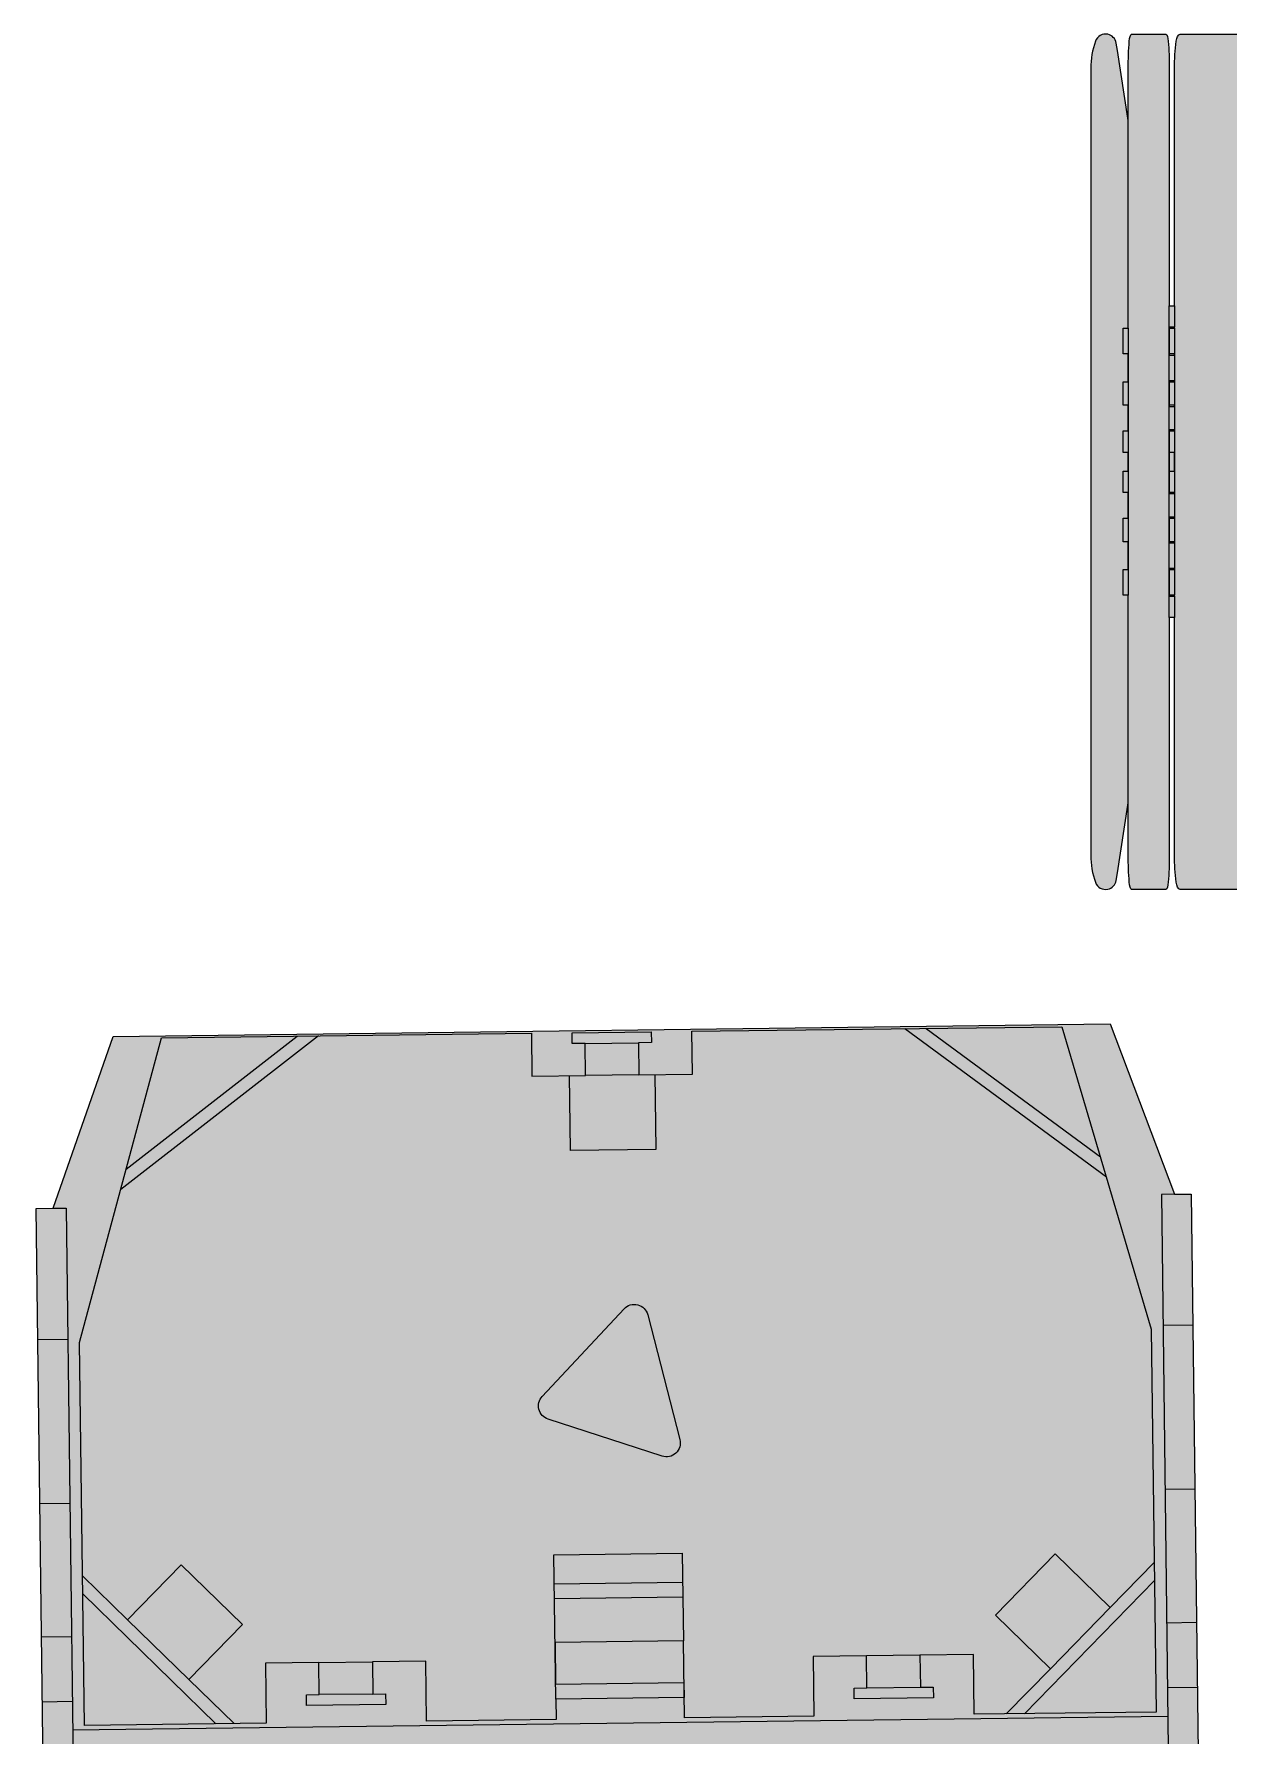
# Model space of a CAD drawing. Header units: millimetres. Extents: x -9999 to 19228, y -21000 to 39185.
# Drawn here: x -8690 to -5897, y -13479 to -9500 of the extents above; entities that cross this region are included whole.
import ezdxf

# ---------------------------------------------------------------- set-up
doc = ezdxf.new("R2010")
doc.units = ezdxf.units.MM
doc.set_wipeout_variables(frame=1)
doc.layers.add('Техника. Кран LR 1800', color=250, linetype='Continuous')
doc.layers.add('Техника. Кран LR 1800 Штриховка', color=7, linetype='Continuous', true_color=0xffd147)

# ---------------------------------------------------------------- blocks, each defined once
blk = doc.blocks.new('LR 1800-1-20241126.205939')
at = {"color": 0, "linetype": 'ByBlock', "lineweight": -2, "transparency": 16777216}
blk.add_wipeout([(-5910.7, 82.5), (-4889.3, 82.5), (-4889.3, -127.5), (-5910.7, -127.5)], dxfattribs=at)
at = {"layer": 'Техника. Кран LR 1800 Штриховка', "transparency": 16777216}
h = blk.add_hatch(color=256, dxfattribs=at)
h.dxf.hatch_style = 1
h.set_gradient(color1=(132, 132, 132), color2=(214, 214, 214), tint=1, name='CYLINDER')
h.paths.add_polyline_path([(-5910.7, -127.5), (-5910.7, 82.5), (-4889.3, 82.5), (-4889.3, -127.5)])
at = {"color": 0, "linetype": 'ByBlock', "lineweight": -2, "transparency": 16777216}
blk.add_lwpolyline([(-5910.7, -127.5), (-5910.7, 82.5), (-4889.3, 82.5), (-4889.3, -127.5)], close=True, dxfattribs=at)
blk = doc.blocks.new('LR 1800-1-20230902.15104')
at = {"color": 0, "linetype": 'ByBlock', "lineweight": -2, "transparency": 16777216, "xscale": -1, "rotation": 180}
blk.add_blockref('LR 1800-1-20241126.205939', (0, 4477.5), dxfattribs=at)
blk = doc.blocks.new('LR 1800-1-20241012.082459')
at = {"color": 0, "linetype": 'ByBlock', "lineweight": -2, "transparency": 16777216}
blk.add_wipeout([(920, -10), (936.1, -9.3), (952.1, -7.2), (967.9, -3.8), (983.3, 0.9), (983.3, 0.9), (983.3, 0.9), (991.1, 5.4), (996.8, 12.2), (999.7, 20.7), (999.5, 29.6), (999.5, 29.6), (999.5, 29.6), (996.9, 36.6), (992.2, 42.6), (986.1, 46.9), (978.9, 49.2), (978.9, 49.2), (961.4, 52), (364.5, 143.9), (364.5, 147), (45, 147), (29, 217), (-29, 217), (-45, 147), (-364.5, 147), (-364.5, 143.9), (-961.4, 52), (-978.9, 49.2), (-978.9, 49.2), (-986.1, 46.9), (-992.2, 42.6), (-996.9, 36.6), (-999.5, 29.6), (-999.5, 29.6), (-999.5, 29.6), (-999.7, 20.7), (-996.8, 12.2), (-991.1, 5.4), (-983.3, 0.9), (-983.3, 0.9), (-983.3, 0.9), (-967.9, -3.8), (-952.1, -7.2), (-936.1, -9.3), (-920, -10), (-920, -10)], dxfattribs=at)
at = {"layer": 'Техника. Кран LR 1800 Штриховка', "true_color": 0xd6d6d6, "transparency": 16777216}
h = blk.add_hatch(color=254, dxfattribs=at)
h.dxf.hatch_style = 1
edge = h.paths.add_edge_path()
edge.add_arc((919.8, 180), 190, 270.0541, 289.5296)
edge.add_arc((975, 24.5), 25, 289.4786, 371.7502)
edge.add_arc((975, 24.5), 25, 11.7502, 80.9997)
edge.add_line((978.9, 49.2), (961.4, 52))
edge.add_line((961.4, 52), (364.5, 143.9))
edge.add_line((364.5, 143.9), (364.5, 147))
edge.add_line((364.5, 147), (45, 147))
edge.add_line((45, 147), (29, 217))
edge.add_line((29, 217), (-29, 217))
edge.add_line((-29, 217), (-45, 147))
edge.add_line((-45, 147), (-364.5, 147))
edge.add_line((-364.5, 147), (-364.5, 143.9))
edge.add_line((-364.5, 143.9), (-961.4, 52))
edge.add_line((-961.4, 52), (-978.9, 49.2))
edge.add_arc((-975, 24.5), 25, 99.0003, 168.2498)
edge.add_arc((-975, 24.5), 25, 168.2498, 250.5214)
edge.add_arc((-919.8, 180), 190, 250.4704, 269.9459)
edge.add_line((-920, -10), (920, -10))
at = {"color": 0, "linetype": 'ByBlock', "lineweight": -2, "transparency": 16777216}
blk.add_lwpolyline([(920, -10, 0.085183), (983.3, 0.9, 0.375236), (999.5, 29.6, 0.311702), (978.9, 49.2), (961.4, 52), (364.5, 143.9), (364.5, 147), (45, 147), (29, 217), (-29, 217), (-45, 147), (-364.5, 147), (-364.5, 143.9), (-961.4, 52), (-978.9, 49.2, 0.311702), (-999.5, 29.6, 0.375236), (-983.3, 0.9, 0.085183), (-920, -10)], format="xyb", close=True, dxfattribs=at)
blk = doc.blocks.new('LR 1800-1-20241012.082455')
at = {"color": 0, "linetype": 'ByBlock', "lineweight": -2, "transparency": 16777216}
blk.add_wipeout([(920, -160), (936, -159.5), (951.9, -157.9), (967.7, -155.3), (983.3, -151.7), (983.3, -151.7), (983.3, -151.7), (989.5, -149.6), (994.7, -145.6), (998.3, -140.1), (1000, -133.9), (1000, -133.9), (1000, 133.9), (1000, 133.9), (998.3, 140.1), (994.7, 145.6), (989.5, 149.6), (983.3, 151.7), (983.3, 151.7), (983.3, 151.7), (967.7, 155.3), (951.9, 157.9), (936, 159.5), (920, 160), (920, 160), (312, 160), (312, 200), (252, 200), (252, 160), (187, 160), (187, 200), (132, 200), (132, 160), (72, 160), (72, 200), (22, 200), (22, 160), (-22, 160), (-22, 200), (-72, 200), (-72, 160), (-132, 160), (-132, 200), (-187, 200), (-187, 160), (-252, 160), (-252, 200), (-312, 200), (-312, 160), (-920, 160), (-920, 160), (-936, 159.5), (-951.9, 157.9), (-967.7, 155.3), (-983.3, 151.7), (-983.3, 151.7), (-983.3, 151.7), (-989.5, 149.6), (-994.7, 145.6), (-998.3, 140.1), (-1000, 133.9), (-1000, 133.9), (-1000, -133.9), (-1000, -133.9), (-998.3, -140.1), (-994.7, -145.6), (-989.5, -149.6), (-983.3, -151.7), (-983.3, -151.7), (-983.3, -151.7), (-967.7, -155.3), (-951.9, -157.9), (-936, -159.5), (-920, -160), (-920, -160), (-364.5, -160), (-364.5, -200), (-314.5, -200), (-314.5, -160), (-249.5, -160), (-249.5, -200), (-189.5, -200), (-189.5, -160), (-129.5, -160), (-129.5, -200), (-74.5, -200), (-74.5, -160), (74.5, -160), (74.5, -200), (129.5, -200), (129.5, -160), (189.5, -160), (189.5, -200), (249.5, -200), (249.5, -160), (314.5, -160), (314.5, -200), (364.5, -200), (364.5, -160)], dxfattribs=at)
at = {"layer": 'Техника. Кран LR 1800 Штриховка', "true_color": 0xd6d6d6, "transparency": 16777216}
h = blk.add_hatch(color=254, dxfattribs=at)
h.dxf.hatch_style = 1
edge = h.paths.add_edge_path()
edge.add_arc((920.1, 85.4), 245.4, 269.9727, 284.9312)
edge.add_arc((979.8, -131.7), 20.3, 280.0113, 353.9672)
edge.add_line((1000, -133.9), (1000, 133.9))
edge.add_arc((979.8, 131.7), 20.3, 6.0328, 79.9887)
edge.add_arc((920.1, -85.4), 245.4, 75.0688, 90.0273)
edge.add_line((920, 160), (312, 160))
edge.add_line((312, 160), (312, 200))
edge.add_line((312, 200), (252, 200))
edge.add_line((252, 200), (252, 160))
edge.add_line((252, 160), (187, 160))
edge.add_line((187, 160), (187, 200))
edge.add_line((187, 200), (132, 200))
edge.add_line((132, 200), (132, 160))
edge.add_line((132, 160), (72, 160))
edge.add_line((72, 160), (72, 200))
edge.add_line((72, 200), (22, 200))
edge.add_line((22, 200), (22, 160))
edge.add_line((22, 160), (-22, 160))
edge.add_line((-22, 160), (-22, 200))
edge.add_line((-22, 200), (-72, 200))
edge.add_line((-72, 200), (-72, 160))
edge.add_line((-72, 160), (-132, 160))
edge.add_line((-132, 160), (-132, 200))
edge.add_line((-132, 200), (-187, 200))
edge.add_line((-187, 200), (-187, 160))
edge.add_line((-187, 160), (-252, 160))
edge.add_line((-252, 160), (-252, 200))
edge.add_line((-252, 200), (-312, 200))
edge.add_line((-312, 200), (-312, 160))
edge.add_line((-312, 160), (-920, 160))
edge.add_arc((-920.1, -85.4), 245.4, 89.9727, 104.9312)
edge.add_arc((-979.8, 131.7), 20.3, 100.0113, 173.9672)
edge.add_line((-1000, 133.9), (-1000, -133.9))
edge.add_arc((-979.8, -131.7), 20.3, 186.0328, 259.9887)
edge.add_arc((-920.1, 85.4), 245.4, 255.0688, 270.0273)
edge.add_line((-920, -160), (-364.5, -160))
edge.add_line((-364.5, -160), (-364.5, -200))
edge.add_line((-364.5, -200), (-314.5, -200))
edge.add_line((-314.5, -200), (-314.5, -160))
edge.add_line((-314.5, -160), (-249.5, -160))
edge.add_line((-249.5, -160), (-249.5, -200))
edge.add_line((-249.5, -200), (-189.5, -200))
edge.add_line((-189.5, -200), (-189.5, -160))
edge.add_line((-189.5, -160), (-129.5, -160))
edge.add_line((-129.5, -160), (-129.5, -200))
edge.add_line((-129.5, -200), (-74.5, -200))
edge.add_line((-74.5, -200), (-74.5, -160))
edge.add_line((-74.5, -160), (74.5, -160))
edge.add_line((74.5, -160), (74.5, -200))
edge.add_line((74.5, -200), (129.5, -200))
edge.add_line((129.5, -200), (129.5, -160))
edge.add_line((129.5, -160), (189.5, -160))
edge.add_line((189.5, -160), (189.5, -200))
edge.add_line((189.5, -200), (249.5, -200))
edge.add_line((249.5, -200), (249.5, -160))
edge.add_line((249.5, -160), (314.5, -160))
edge.add_line((314.5, -160), (314.5, -200))
edge.add_line((314.5, -200), (364.5, -200))
edge.add_line((364.5, -200), (364.5, -160))
edge.add_line((364.5, -160), (920, -160))
at = {"color": 0, "linetype": 'ByBlock', "lineweight": -2, "transparency": 16777216}
blk.add_lwpolyline([(920, -160, 0.065362), (983.3, -151.7, 0.334381), (1000, -133.9), (1000, 133.9, 0.334381), (983.3, 151.7, 0.065362), (920, 160), (312, 160), (312, 200), (252, 200), (252, 160), (187, 160), (187, 200), (132, 200), (132, 160), (72, 160), (72, 200), (22, 200), (22, 160), (-22, 160), (-22, 200), (-72, 200), (-72, 160), (-132, 160), (-132, 200), (-187, 200), (-187, 160), (-252, 160), (-252, 200), (-312, 200), (-312, 160), (-920, 160, 0.065362), (-983.3, 151.7, 0.334381), (-1000, 133.9), (-1000, -133.9, 0.334381), (-983.3, -151.7, 0.065362), (-920, -160), (-364.5, -160), (-364.5, -200), (-314.5, -200), (-314.5, -160), (-249.5, -160), (-249.5, -200), (-189.5, -200), (-189.5, -160), (-129.5, -160), (-129.5, -200), (-74.5, -200), (-74.5, -160), (74.5, -160), (74.5, -200), (129.5, -200), (129.5, -160), (189.5, -160), (189.5, -200), (249.5, -200), (249.5, -160), (314.5, -160), (314.5, -200), (364.5, -200), (364.5, -160)], format="xyb", close=True, dxfattribs=at)
for points in [[(-312, 160), (312, 160)], [(364.5, -160), (-364.5, -160)]]:
    blk.add_lwpolyline(points, dxfattribs=at)
blk = doc.blocks.new('LR 1800-1-20230901.134812')
at = {"color": 0, "linetype": 'ByBlock', "lineweight": -2, "transparency": 16777216, "rotation": 90.00000000000001}
blk.add_blockref('LR 1800-1-20241012.082459', (6240, 0), dxfattribs=at)
at = {"color": 0, "linetype": 'ByBlock', "lineweight": -2, "transparency": 16777216, "xscale": -1, "yscale": 0.5, "rotation": 270}
blk.add_blockref('LR 1800-1-20241012.082455', (5974.55, 0), dxfattribs=at)
at = {"color": 0, "linetype": 'ByBlock', "lineweight": -2, "transparency": 16777216, "xscale": -1, "yscale": 0.3, "rotation": 270}
blk.add_blockref('LR 1800-1-20241012.082455', (6114.55, 0), dxfattribs=at)
blk = doc.blocks.new('LR 1800-1-20241127.21284101')
at = {"color": 0, "linetype": 'ByBlock', "lineweight": -2, "transparency": 16777216}
blk.add_wipeout([(-1280, 1759.9), (-1280, 2017), (-1350, 2017), (-1350, 400), (-1310.6, 400), (-1165, 0), (1165, 0), (1310.6, 400), (1350, 400), (1350, 2017), (1280, 2017), (1280, 1759.9), (0, 1759.9)], dxfattribs=at)
at = {"layer": 'Техника. Кран LR 1800 Штриховка', "transparency": 16777216}
h = blk.add_hatch(color=256, dxfattribs=at)
h.dxf.hatch_style = 1
h.paths.add_polyline_path([(0, 1759.9), (-1280, 1759.9), (-1280, 2017), (-1350, 2017), (-1350, 400), (-1310.6, 400), (-1165, 0), (1165, 0), (1310.6, 400), (1350, 400), (1350, 2017), (1280, 2017), (1280, 1759.9)])
at = {"color": 0, "linetype": 'ByBlock', "lineweight": -2, "transparency": 16777216}
for points in [[(0, 1759.9), (-1280, 1759.9), (-1280, 2017), (-1350, 2017), (-1350, 400), (-1310.6, 400), (-1165, 0), (1165, 0), (1310.6, 400), (1350, 400), (1350, 2017), (1280, 2017), (1280, 1759.9), (0, 1759.9)], [(-1310.6, 400), (-1280, 400), (-1280, 1759.9)], [(1310.6, 400), (1280, 400), (1280, 1759.9)], [(-1280, 1620.2), (1280, 1620.2)], [(-1350, 1553.4), (-1280, 1553.4)], [(1350, 1553.4), (1280, 1553.4)], [(-1350, 1402.1), (-1280, 1402.1)], [(1350, 1402.1), (1280, 1402.1)], [(-1350, 1090.1), (-1280, 1090.1)], [(1350, 1090.1), (1280, 1090.1)], [(-1350, 706.3), (-1280, 706.3)], [(1350, 706.3), (1280, 706.3)], [(-1112.7, 316.7), (-780.2, 65), (-1041.4, 65), (-1112.7, 316.7)], [(1112.7, 316.7), (780.2, 65), (1041.4, 65), (1112.7, 316.7)]]:
    blk.add_lwpolyline(points, dxfattribs=at)
for points in [[(-1130, 1470), (-950, 1470), (-950, 1290), (-1130, 1290)], [(1130, 1470), (950, 1470), (950, 1290), (1130, 1290)], [(-90, 290), (90, 290), (90, 110), (-90, 110)]]:
    blk.add_lwpolyline(points, close=True, dxfattribs=at)
blk = doc.blocks.new('LR 1800-1-20230901.142438')
at = {"color": 0, "linetype": 'ByBlock', "lineweight": -2, "transparency": 16777216, "xscale": -1}
blk.add_blockref('LR 1800-1-20241127.21284101', (7300, -3262), dxfattribs=at)
blk = doc.blocks.new('LR 1800-1-20230901.164458')
at = {"color": 0, "linetype": 'ByBlock', "lineweight": -2, "transparency": 16777216}
blk.add_wipeout([(452.5, -1605), (452.5, -1465), (577.5, -1465), (577.5, -1540), (547.5, -1540), (547.5, -1565), (732.5, -1565), (732.5, -1540), (702.5, -1540), (702.5, -1465), (827.5, -1465), (827.5, -1605), (1252.5, -1605), (1252.5, -710), (1052.5, 0), (187.5, 0), (187.5, -100), (62.5, -100), (62.5, -25), (92.5, -25), (92.5, 0), (-92.5, 0), (-92.5, -25), (-62.5, -25), (-62.5, -100), (-187.5, -100), (-187.5, 0), (-1052.5, 0), (-1252.5, -710), (-1252.5, -1605), (-827.5, -1605), (-827.5, -1465), (-702.5, -1465), (-702.5, -1540), (-732.5, -1540), (-732.5, -1565), (-547.5, -1565), (-547.5, -1540), (-577.5, -1540), (-577.5, -1465), (-452.5, -1465), (-452.5, -1605), (-150, -1605), (-150, -1425), (150, -1425), (150, -1522.5), (-150, -1522.5), (-150, -1557.5), (150, -1557.5), (150, -1605)], dxfattribs=at)
at = {"layer": 'Техника. Кран LR 1800 Штриховка', "true_color": 0xadadad, "transparency": 16777216}
h = blk.add_hatch(color=253, dxfattribs=at)
h.dxf.hatch_style = 1
h.paths.add_polyline_path([(150, -1605), (452.5, -1605), (452.5, -1465), (577.5, -1465), (577.5, -1540), (547.5, -1540), (547.5, -1565), (732.5, -1565), (732.5, -1540), (702.5, -1540), (702.5, -1465), (827.5, -1465), (827.5, -1605), (1252.5, -1605), (1252.5, -710), (1052.5, 0), (187.5, 0), (187.5, -100), (62.5, -100), (62.5, -25), (92.5, -25), (92.5, 0), (-92.5, 0), (-92.5, -25), (-62.5, -25), (-62.5, -100), (-187.5, -100), (-187.5, 0), (-1052.5, 0), (-1252.5, -710), (-1252.5, -1605), (-827.5, -1605), (-827.5, -1465), (-702.5, -1465), (-702.5, -1540), (-732.5, -1540), (-732.5, -1565), (-547.5, -1565), (-547.5, -1540), (-577.5, -1540), (-577.5, -1465), (-452.5, -1465), (-452.5, -1605), (-150, -1605), (-150, -1425), (150, -1425), (150, -1522.5), (-150, -1522.5), (-150, -1557.5), (150, -1557.5)])
at = {"color": 0, "linetype": 'ByBlock', "lineweight": -2, "transparency": 16777216}
blk.add_lwpolyline([(150, -1605), (452.5, -1605), (452.5, -1465), (577.5, -1465), (577.5, -1540), (547.5, -1540), (547.5, -1565), (732.5, -1565), (732.5, -1540), (702.5, -1540), (702.5, -1465), (827.5, -1465), (827.5, -1605), (1252.5, -1605), (1252.5, -710), (1052.5, 0), (187.5, 0), (187.5, -100), (62.5, -100), (62.5, -25), (92.5, -25), (92.5, 0), (-92.5, 0), (-92.5, -25), (-62.5, -25), (-62.5, -100), (-187.5, -100), (-187.5, 0), (-1052.5, 0), (-1252.5, -710), (-1252.5, -1605), (-827.5, -1605), (-827.5, -1465), (-702.5, -1465), (-702.5, -1540), (-732.5, -1540), (-732.5, -1565), (-547.5, -1565), (-547.5, -1540), (-577.5, -1540), (-577.5, -1465), (-452.5, -1465), (-452.5, -1605), (-150, -1605), (-150, -1425), (150, -1425), (150, -1522.5), (-150, -1522.5), (-150, -1557.5), (150, -1557.5)], close=True, dxfattribs=at)
for points in [[(-1152, -353.3), (-685.5, 0)], [(-735.1, 0), (-1138.6, -305.6)], [(685.5, 0), (1152, -353.3)], [(1138.6, -305.6), (735.1, 0)], [(62.5, -25), (-62.5, -25)], [(-100, -100), (-100, -275), (100, -275), (100, -100)], [(-62.5, -100), (62.5, -100)], [(-1252.5, -1255), (-1148.2, -1359.3), (-1021.4, -1232.5), (-880, -1373.9), (-1006.8, -1500.7), (-902.5, -1605)], [(150, -1557.5), (150, -1220), (-150, -1220), (-150, -1425)], [(1252.5, -1255), (1148.2, -1359.3), (1021.4, -1232.5), (880, -1373.9), (1006.8, -1500.7), (902.5, -1605)], [(-944.8, -1605), (-1252.5, -1297.3)], [(150, -1287.5), (-150, -1287.5)], [(944.8, -1605), (1252.5, -1297.3)], [(-150, -1322.5), (150, -1322.5)], [(-1148.2, -1359.3), (-1006.8, -1500.7)], [(1006.8, -1500.7), (1148.2, -1359.3)], [(-702.5, -1465), (-577.5, -1465)], [(702.5, -1465), (577.5, -1465)], [(-577.5, -1540), (-702.5, -1540)], [(577.5, -1540), (702.5, -1540)]]:
    blk.add_lwpolyline(points, dxfattribs=at)
blk.add_lwpolyline([(-105.6, -992.4), (159.8, -902.3, 0.548619), (172.8, -849.1), (-21, -646.6, 0.591987), (-76, -661.4), (-147.6, -953.9, 0.591987), (-105.6, -992.4)], format="xyb", dxfattribs=at)
blk = doc.blocks.new('*U372')
at = {"color": 0, "linetype": 'ByBlock', "lineweight": -2, "transparency": 16777216}
blk.add_blockref('LR 1800-1-20230902.15104', (0, 0), dxfattribs=at)
at = {"color": 0, "linetype": 'ByBlock', "lineweight": -2, "transparency": 16777216, "rotation": 180}
blk.add_blockref('LR 1800-1-20230901.134812', (30, 4500), dxfattribs=at)
at = {"color": 0, "linetype": 'ByBlock', "lineweight": -2, "transparency": 16777216, "rotation": 180.7121737428865}
blk.add_blockref('LR 1800-1-20230901.142438', (0, 0), dxfattribs=at)
at = {"color": 0, "linetype": 'ByBlock', "lineweight": -2, "transparency": 16777216, "xscale": -1, "rotation": 0.712173742886481}
blk.add_blockref('LR 1800-1-20230901.164458', (-7339.9, 3166), dxfattribs=at)

msp = doc.modelspace()

# ---------------------------------------------------------------- block references
at = {"layer": 'Техника. Кран LR 1800', "transparency": 16777216}
msp.add_blockref('*U372', (0, -15000), dxfattribs=at)

doc.saveas('drawing.dxf')
